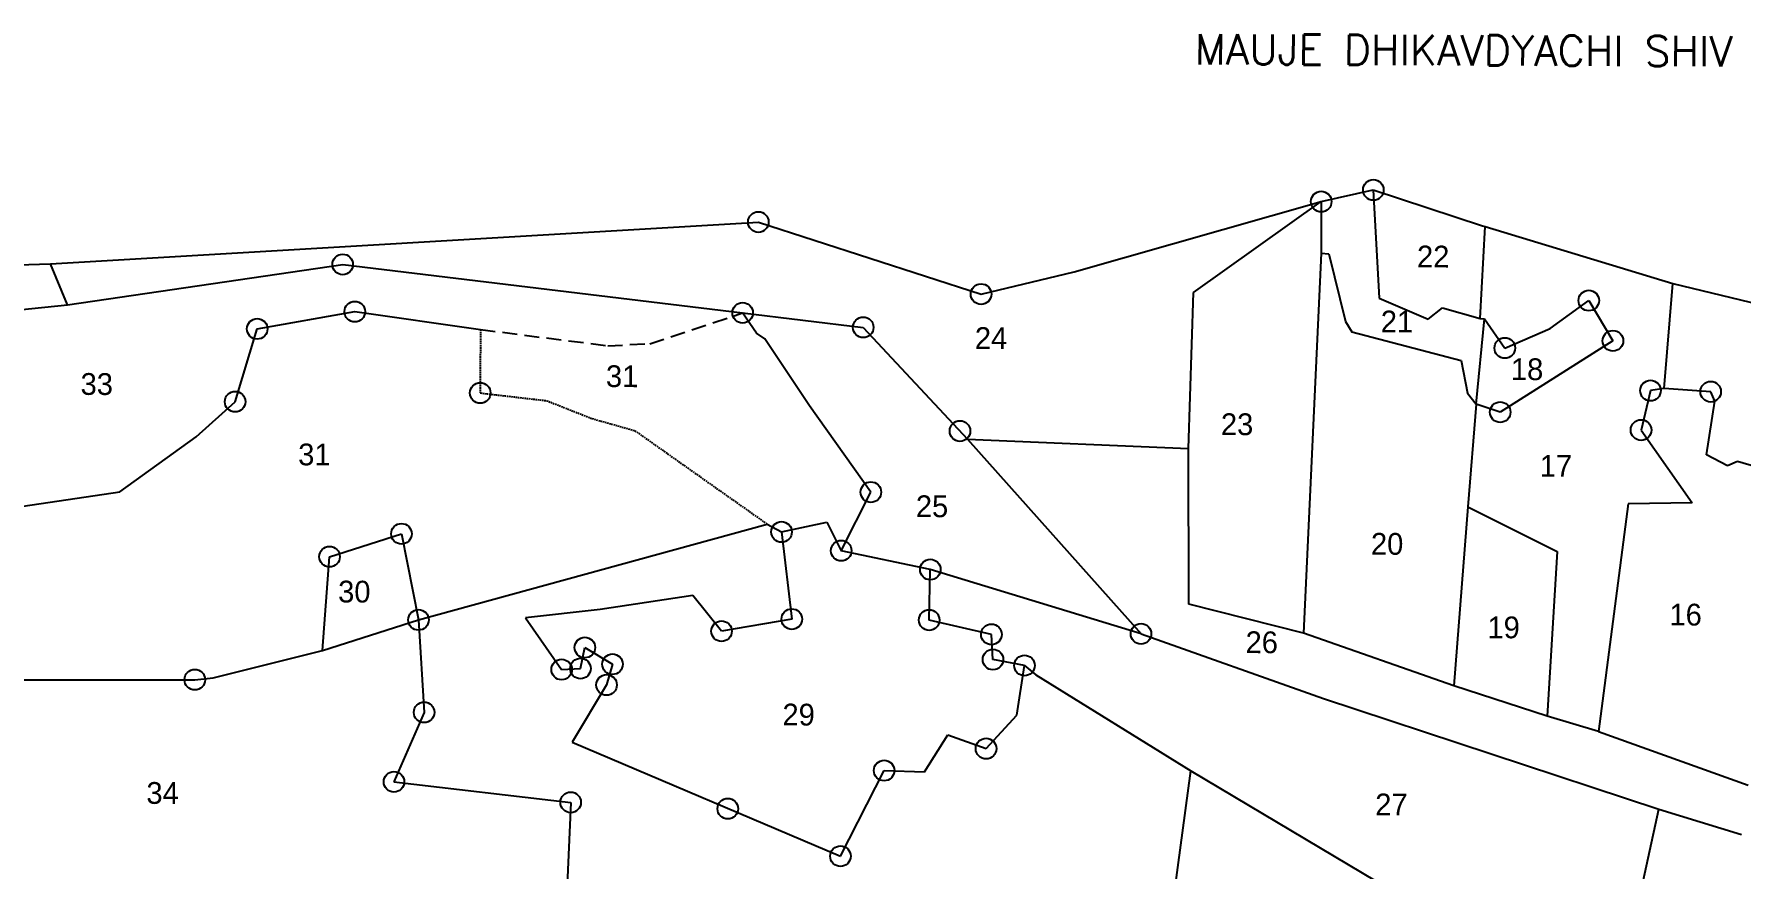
# Model space of a CAD drawing. Header units: metres. Extents: x 274536 to 279488, y 2074615 to 2078106.
# Drawn here: x 277833 to 278409, y 2076996 to 2077278 of the extents above; entities that cross this region are included whole.
import ezdxf

# ---------------------------------------------------------------- set-up
doc = ezdxf.new("R2010")
doc.units = ezdxf.units.M
doc.linetypes.add('DASHED', pattern=[0.75, 0.5, -0.25])
for name, color, linetype in [('POLY_PARCEL', 6, 'Continuous'), ('POLY_SUBPARCEL', 6, 'DASHED'), ('TEXT_MAPOUT', 7, 'Continuous'), ('TEXT_PARCEL', 7, 'Continuous'), ('V_BOUND_LINE', 7, 'Continuous')]:
    doc.layers.add(name, color=color, linetype=linetype)
doc.styles.get("Standard").update_dxf_attribs({"font": 'simplex.shx'})
doc.styles.add('TEXT_MAP', font='', dxfattribs={"height": 1.8})
doc.styles.get('TEXT_MAP').set_extended_font_data('Kruti Dev 050')

msp = doc.modelspace()

# ---------------------------------------------------------------- linework, layer by layer
for centre in [(278285, 2077225.15), (278267.43, 2077221.22), (278077.56, 2077214.32), (277937.35, 2077200.02), (278152.68, 2077190.02), (277941.43, 2077184.11), (278072.26, 2077183.7), (278357.68, 2077187.85), (277908.52, 2077178.29), (278112.94, 2077178.8), (278329.35, 2077171.83), (278365.82, 2077174.27), (277983.73, 2077156.67), (278378.49, 2077157.48), (278398.8, 2077157.1), (277901.06, 2077153.73), (278327.8, 2077150.2), (278145.56, 2077143.83), (278375.31, 2077144.17), (278115.52, 2077123.23), (277957.17, 2077109.18), (278085.38, 2077109.81), (278105.5, 2077103.48), (277932.91, 2077101.46), (278135.56, 2077097.13), (277962.92, 2077080.14), (278088.84, 2077080.41), (278135.18, 2077080.09), (278065.14, 2077076.34), (278156.17, 2077075.25), (278206.63, 2077075.44), (278019.05, 2077070.82), (278011.2, 2077063.4), (278017.54, 2077063.75), (278028.35, 2077065.19), (278156.7, 2077066.78), (278167.33, 2077064.77), (277887.46, 2077059.98), (278026.35, 2077058.21), (277964.8, 2077048.96), (278154.37, 2077036.74), (278119.98, 2077029.34), (277954.65, 2077025.53), (278014.25, 2077018.6), (278067.24, 2077016.48), (278105.25, 2077000.46)]:
    msp.add_circle(centre, 3.47)
at = {"layer": 'POLY_PARCEL'}
for p, q in [((278224.32, 2077190.6), (278267.43, 2077221.22)), ((278267.43, 2077221.22), (278267.35, 2077203.84)), ((278285, 2077225.15), (278286.93, 2077188.62)), ((278321.04, 2077181.78), (278322.76, 2077212.77)), ((278267.35, 2077203.84), (278261.41, 2077075.72)), ((278267.35, 2077203.84), (278269.95, 2077203.65)), ((277844.55, 2077186.44), (277838.76, 2077200.25)), ((277844.55, 2077186.44), (277937.35, 2077200.02)), ((277937.35, 2077200.02), (278072.26, 2077183.7)), ((278269.95, 2077203.65), (278275.6, 2077180.73)), ((278383.16, 2077158.24), (278385.99, 2077193.65)), ((278222.63, 2077137.97), (278224.32, 2077190.6)), ((278286.93, 2077188.62), (278303.51, 2077181.62)), ((278344.62, 2077178.44), (278357.68, 2077187.85)), ((278357.68, 2077187.85), (278365.82, 2077174.27)), ((277801.29, 2077181.96), (277844.55, 2077186.44)), ((277908.52, 2077178.29), (277941.43, 2077184.11)), ((277941.43, 2077184.11), (277983.8, 2077178.08)), ((278072.26, 2077183.7), (278112.94, 2077178.8)), ((278076.97, 2077176.84), (278072.26, 2077183.7)), ((278303.51, 2077181.62), (278308.29, 2077185.34)), ((278308.29, 2077185.34), (278321.04, 2077181.78)), ((278319.67, 2077152.95), (278322.46, 2077181.63)), ((278321.04, 2077181.78), (278322.46, 2077181.63)), ((278322.46, 2077181.63), (278329.35, 2077171.83)), ((277901.06, 2077153.73), (277908.52, 2077178.29)), ((278079.73, 2077174.9), (278076.97, 2077176.84)), ((278112.94, 2077178.8), (278148.15, 2077141.1)), ((278275.6, 2077180.73), (278277.74, 2077177.29)), ((278277.74, 2077177.29), (278314.64, 2077167.61)), ((278329.35, 2077171.83), (278344.62, 2077178.44)), ((278094.83, 2077152.38), (278079.73, 2077174.9)), ((278365.82, 2077174.27), (278327.8, 2077150.2)), ((278314.64, 2077167.61), (278316.81, 2077156.6)), ((278383.16, 2077158.24), (278378.49, 2077157.48)), ((278398.8, 2077157.1), (278383.16, 2077158.24)), ((277887.97, 2077141.86), (277901.06, 2077153.73)), ((278115.52, 2077123.23), (278094.83, 2077152.38)), ((278316.81, 2077156.6), (278319.67, 2077152.95)), ((278319.67, 2077152.95), (278316.84, 2077118.23)), ((278327.8, 2077150.2), (278319.67, 2077152.95)), ((278378.49, 2077157.48), (278375.31, 2077144.17)), ((278397.42, 2077135.8), (278400.25, 2077153.94)), ((278400.25, 2077153.94), (278398.8, 2077157.1)), ((277862.19, 2077123.33), (277887.97, 2077141.86)), ((278148.15, 2077141.1), (278222.63, 2077137.97)), ((278148.15, 2077141.1), (278206.63, 2077075.44)), ((278375.31, 2077144.17), (278392.55, 2077119.61)), ((278222.8, 2077085.45), (278222.63, 2077137.97)), ((278404.48, 2077132.05), (278397.42, 2077135.8)), ((278407.84, 2077133.53), (278404.48, 2077132.05)), ((278420.87, 2077129.75), (278407.84, 2077133.53)), ((277812.96, 2077116.07), (277862.19, 2077123.33)), ((278105.5, 2077103.48), (278115.52, 2077123.23)), ((278316.84, 2077118.23), (278312.14, 2077057.91)), ((278316.84, 2077118.23), (278346.98, 2077103.22)), ((278370.92, 2077119.32), (278360.91, 2077042.56)), ((278392.55, 2077119.61), (278370.92, 2077119.32)), ((277962.92, 2077080.14), (278080.55, 2077112.43)), ((278080.55, 2077112.43), (278085.38, 2077109.81)), ((278085.38, 2077109.81), (278100.68, 2077113.1)), ((278100.68, 2077113.1), (278105.5, 2077103.48)), ((277932.91, 2077101.46), (277957.17, 2077109.18)), ((277957.17, 2077109.18), (277962.92, 2077080.14)), ((278085.38, 2077109.81), (278088.84, 2077080.41)), ((277930.52, 2077069.77), (277932.91, 2077101.46)), ((278135.56, 2077097.13), (278105.5, 2077103.48)), ((278346.98, 2077103.22), (278343.65, 2077047.68)), ((278135.18, 2077080.09), (278135.56, 2077097.13)), ((278206.63, 2077075.44), (278135.56, 2077097.13)), ((278024.21, 2077083.66), (277999.06, 2077080.88)), ((278055.46, 2077088.42), (278024.21, 2077083.66)), ((278065.14, 2077076.34), (278055.46, 2077088.42)), ((278261.41, 2077075.72), (278222.8, 2077085.45)), ((277930.52, 2077069.77), (277962.92, 2077080.14)), ((277962.92, 2077080.14), (277964.8, 2077048.96)), ((277999.06, 2077080.88), (278011.2, 2077063.4)), ((278088.84, 2077080.41), (278065.14, 2077076.34)), ((278156.17, 2077075.25), (278135.18, 2077080.09)), ((278156.7, 2077066.78), (278156.17, 2077075.25)), ((278206.63, 2077075.44), (278268.15, 2077053.61)), ((278312.14, 2077057.91), (278261.41, 2077075.72)), ((277893.63, 2077060.61), (277930.52, 2077069.77)), ((278017.54, 2077063.75), (278019.05, 2077070.82)), ((278019.05, 2077070.82), (278028.35, 2077065.19)), ((278167.33, 2077064.77), (278156.7, 2077066.78)), ((277826.53, 2077059.93), (277887.46, 2077059.98)), ((277887.46, 2077059.98), (277893.63, 2077060.61)), ((278011.2, 2077063.4), (278017.54, 2077063.75)), ((278028.35, 2077065.19), (278026.35, 2077058.21)), ((278164.71, 2077048.02), (278167.33, 2077064.77)), ((278167.33, 2077064.77), (278171.13, 2077061.57)), ((278171.13, 2077061.57), (278223.49, 2077029.23)), ((278026.35, 2077058.21), (278014.77, 2077038.87)), ((278343.65, 2077047.68), (278312.14, 2077057.91)), ((277964.8, 2077048.96), (277954.65, 2077025.53)), ((278268.15, 2077053.61), (278381.3, 2077016.3)), ((278154.37, 2077036.74), (278164.71, 2077048.02)), ((278360.91, 2077042.56), (278343.65, 2077047.68)), ((278014.77, 2077038.87), (278105.25, 2077000.46)), ((278133.56, 2077028.86), (278141.49, 2077041.4)), ((278141.49, 2077041.4), (278154.37, 2077036.74)), ((278360.91, 2077042.56), (278411.45, 2077024.43)), ((277954.65, 2077025.53), (278014.25, 2077018.6)), ((278105.25, 2077000.46), (278119.98, 2077029.34)), ((278119.98, 2077029.34), (278133.56, 2077028.86)), ((278204.91, 2076892.54), (278223.49, 2077029.23)), ((278223.49, 2077029.23), (278302.1, 2076982.48)), ((278014.25, 2077018.6), (278012.61, 2076980.61)), ((278372.14, 2076974.39), (278381.3, 2077016.3)), ((278381.3, 2077016.3), (278409.22, 2077007.78))]:
    msp.add_line(p, q, dxfattribs=at)
at = {"layer": 'POLY_SUBPARCEL', "ltscale": 10}
for p, q in [((278040.9, 2077173.3), (278072.26, 2077183.7)), ((277983.8, 2077178.08), (278026.74, 2077172.61)), ((278026.74, 2077172.61), (278040.9, 2077173.3))]:
    msp.add_line(p, q, dxfattribs=at)
at = {"layer": 'POLY_SUBPARCEL'}
for p, q in [((277983.8, 2077178.08), (277983.73, 2077156.67)), ((277983.73, 2077156.67), (278006.17, 2077154.07)), ((278006.17, 2077154.07), (278021.42, 2077148.05)), ((278021.42, 2077148.05), (278035.92, 2077143.96)), ((278035.92, 2077143.96), (278080.55, 2077112.43))]:
    msp.add_line(p, q, dxfattribs=at)
at = {"layer": 'V_BOUND_LINE'}
for p, q in [((278184.03, 2077197.56), (278267.43, 2077221.22)), ((278267.43, 2077221.22), (278285, 2077225.15)), ((278285, 2077225.15), (278321.79, 2077213.07)), ((277838.76, 2077200.25), (278077.56, 2077214.32)), ((278077.56, 2077214.32), (278152.68, 2077190.02)), ((278321.79, 2077213.07), (278322.76, 2077212.77)), ((278322.76, 2077212.77), (278385.99, 2077193.65)), ((277810.43, 2077199.36), (277838.76, 2077200.25)), ((278152.68, 2077190.02), (278184.03, 2077197.56)), ((278385.99, 2077193.65), (278447.12, 2077178.88))]:
    msp.add_line(p, q, dxfattribs=at)

# ---------------------------------------------------------------- texts
at = {"layer": 'TEXT_MAPOUT'}
msp.add_text('MAUJE DHIKAVDYACHI SHIV', height=10.2012, rotation=359.77913, dxfattribs=at).set_placement((278224.75, 2077267.5))
at = {"layer": 'TEXT_PARCEL', "style": 'TEXT_MAP'}
for s, p in [('22', (278299.71, 2077199.03)), ('21', (278287.5, 2077177.11)), ('24', (278150.58, 2077171.54)), ('31', (278026.13, 2077158.67)), ('18', (278331.39, 2077161.04)), ('33', (277848.91, 2077156.04)), ('23', (278233.56, 2077142.48)), ('31', (277922.32, 2077132.28)), ('17', (278341.11, 2077128.43)), ('25', (278130.66, 2077114.81)), ('20', (278284.18, 2077102.14)), ('30', (277935.79, 2077086.03)), ('16', (278384.87, 2077078.28)), ('19', (278323.48, 2077073.97)), ('26', (278241.88, 2077068.94)), ('29', (278085.67, 2077044.55)), ('34', (277871.11, 2077018.11)), ('27', (278285.62, 2077014.24))]:
    msp.add_text(s, height=7.345, rotation=359.77913, dxfattribs=at).set_placement(p)

doc.saveas('drawing.dxf')
